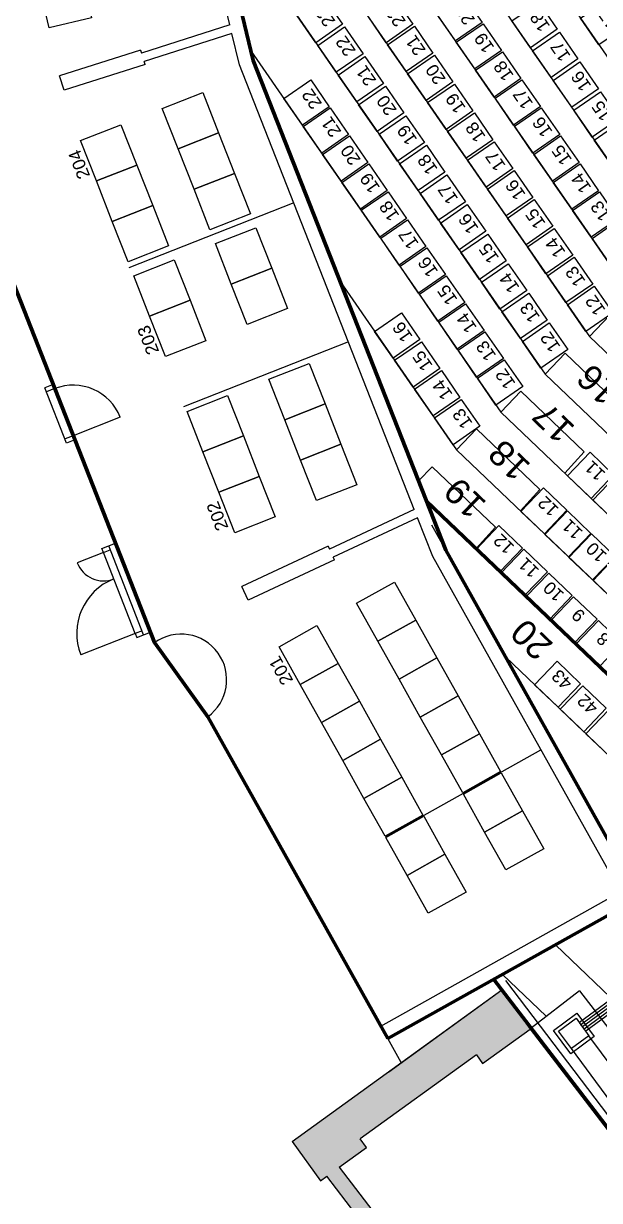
# Model space of a CAD drawing. Header units: millimetres. Extents: x -76108 to 202332, y 27411 to 140378.
# Drawn here: x 68061 to 76018, y 51655 to 67913 of the extents above; entities that cross this region are included whole.
import ezdxf
from ezdxf.enums import TextEntityAlignment as Align

# ---------------------------------------------------------------- set-up
doc = ezdxf.new("R2010")
doc.units = ezdxf.units.MM
doc.header["$LTSCALE"] = 100
for name, color, linetype in [('_insida yttervägg arena', 6, 'CONTINUOUS'), ('A-3312-EA-', 7, 'CONTINUOUS'), ('A-3312-FYLL', 7, 'CONTINUOUS'), ('LINFACKVERK', 84, 'CONTINUOUS'), ('LOGER_PLAN2_NUMMER', 7, 'CONTINUOUS'), ('LOGER_PLAN2_STOLAR', 1, 'CONTINUOUS'), ('LOGER_PLAN_2', 21, 'CONTINUOUS'), ('LOGER_PLAN_3', 21, 'CONTINUOUS'), ('T-RADER', 252, 'CONTINUOUS'), ('T-RADNUMMER', 4, 'CONTINUOUS'), ('T-STOLAR', 1, 'CONTINUOUS'), ('T-STOLNUMMER', 7, 'CONTINUOUS'), ('U-RADER', 252, 'CONTINUOUS'), ('U-RADNUMMER', 4, 'CONTINUOUS'), ('U-STOLAR', 1, 'CONTINUOUS'), ('U-STOLNUMMER', 7, 'CONTINUOUS'), ('U-TRAPPA', 254, 'CONTINUOUS')]:
    doc.layers.add(name, color=color, linetype=linetype)
doc.layers.add('SEKTIONER', color=4, linetype='CONTINUOUS', lineweight=70)
doc.styles.add('ARIAL', font='arial.ttf')

msp = doc.modelspace()

# ---------------------------------------------------------------- hatches: boundary and pattern name
at = {"layer": 'A-3312-FYLL'}
msp.add_hatch(color=256, dxfattribs=at).paths.add_polyline_path([(74315.4, 53668.3), (74402.9, 53548.3), (75072.6, 54037.1), (74669.7, 54562.2), (71772, 52469.9), (72165.2, 51930.7), (72249.2, 51990), (74430.1, 49147.6), (74351.1, 49081.8), (74770.2, 48562.6), (77541.2, 50819.8), (77138.3, 51345), (76492.8, 50824.6), (76586, 50709), (75047.7, 49468.8), (74954.5, 49584.4), (74592.8, 49283.1), (72422.1, 52112), (72806.8, 52383.5), (72719.2, 52503.4)])

# ---------------------------------------------------------------- linework, layer by layer
at = {"layer": '_insida yttervägg arena', "color": 9}
msp.add_lwpolyline([(150671.1, 40929), (144056.7, 36878.6), (136929.8, 33665.5), (129865.1, 31612.2), (122518.9, 30346.5), (115144.6, 30318.3), (107811.1, 31440.5), (100661.9, 33578.2), (93878.7, 36728.5), (87039.2, 40891.4), (80555.4, 45962.8), (76530.5, 49816.3), (77656.4, 50828.9), (74725.7, 54695.4)], dxfattribs=at)
at = {"layer": 'A-3312-EA-'}
for p, q in [((71772, 52469.9), (74669.7, 54562.2)), ((74669.7, 54562.2), (75061, 54020.2)), ((74404.5, 53546.2), (75061, 54020.2)), ((75061, 54020.2), (77119, 51338.1)), ((74317.6, 53666.5), (72713.1, 52508)), ((74317.6, 53666.5), (74404.5, 53546.2)), ((71772, 52469.9), (72163.4, 51927.9)), ((72420.8, 52113.8), (72800, 52387.6)), ((72800, 52387.6), (72713.1, 52508)), ((72420.8, 52113.8), (74594.1, 49281.3)), ((72163.4, 51927.9), (72250.4, 51990.8)), ((74431.2, 49148.6), (72250.4, 51990.8))]:
    msp.add_line(p, q, dxfattribs=at)
at = {"layer": 'LINFACKVERK'}
for p, q in [((160195.4, 116222.7), (75740.7, 54110.9)), ((160217.4, 116192.8), (75762.7, 54081)), ((160239.4, 116162.9), (75784.6, 54051.1)), ((160261.4, 116133), (75806.6, 54021.2)), ((160283.4, 116103.1), (75828.6, 53991.3)), ((75828.6, 53991.3), (75740.7, 54110.9)), ((77176.9, 52157.9), (75873.5, 53930.2)), ((76935.3, 51980.2), (75631.8, 53752.5))]:
    msp.add_line(p, q, dxfattribs=at)
for points in [[(75384.2, 54004.8), (75706.4, 54241.8), (75943.4, 53919.6), (75621.2, 53682.6)], [(75454.1, 53994.2), (75695.8, 54171.9), (75873.5, 53930.2), (75631.8, 53752.5)]]:
    msp.add_lwpolyline(points, close=True, dxfattribs=at)
for p in [(75762.7, 54081), (75784.6, 54051.1), (75806.6, 54021.2)]:
    msp.add_point(p, dxfattribs=at)
at = {"layer": 'LOGER_PLAN2_STOLAR'}
for points in [[(68276.8, 68436.5), (68860.1, 68577), (69000.6, 67993.7), (68417.3, 67853.2)], [(69978.2, 66740.1), (70536.5, 66959.7), (70756.1, 66401.3), (70197.7, 66181.7)], [(68849, 66296.1), (69407.4, 66515.7), (69627, 65957.3), (69068.6, 65737.7)], [(70197.7, 66181.7), (70756.1, 66401.3), (70975.7, 65842.9), (70417.3, 65623.4)], [(69068.6, 65737.7), (69627, 65957.3), (69846.5, 65398.9), (69288.1, 65179.4)], [(70417.3, 65623.4), (70975.7, 65842.9), (71195.2, 65284.5), (70636.8, 65065)], [(69288.1, 65179.4), (69846.5, 65398.9), (70066.1, 64840.5), (69507.7, 64621)], [(70712.6, 64872.3), (71271, 65091.9), (71490.5, 64533.5), (70932.2, 64314)], [(69583.4, 64428.4), (70141.8, 64647.9), (70361.4, 64089.5), (69803, 63870)], [(70932.2, 64314), (71490.5, 64533.5), (71710.1, 63975.1), (71151.7, 63755.6)], [(69803, 63870), (70361.4, 64089.5), (70581, 63531.1), (70022.6, 63311.6)], [(71449.7, 62997.9), (72008, 63217.4), (72227.6, 62659.1), (71669.2, 62439.5)], [(70320.5, 62553.9), (70878.9, 62773.4), (71098.5, 62215.1), (70540.1, 61995.5)], [(71669.2, 62439.5), (72227.6, 62659.1), (72447.2, 62100.7), (71888.8, 61881.1)], [(70540.1, 61995.5), (71098.5, 62215.1), (71318, 61656.7), (70759.6, 61437.1)], [(71888.8, 61881.1), (72447.2, 62100.7), (72666.7, 61542.3), (72108.3, 61322.7)], [(70759.6, 61437.1), (71318, 61656.7), (71537.6, 61098.3), (70979.2, 60878.7)], [(72663.5, 59903.8), (73187.1, 60196.8), (73480.1, 59673.2), (72956.5, 59380.2)], [(72956.5, 59380.2), (73480.1, 59673.2), (73773.1, 59149.6), (73249.5, 58856.6)], [(71591.8, 59304.1), (72115.4, 59597.1), (72408.4, 59073.5), (71884.7, 58780.5)], [(71884.7, 58780.5), (72408.4, 59073.5), (72701.3, 58549.9), (72177.7, 58256.9)], [(73249.5, 58856.6), (73773.1, 59149.6), (74066.1, 58625.9), (73542.5, 58333)], [(72177.7, 58256.9), (72701.3, 58549.9), (72994.3, 58026.3), (72470.7, 57733.3)], [(73542.5, 58333), (74066.1, 58625.9), (74359, 58102.3), (73835.4, 57809.4)], [(73835.4, 57809.4), (74359, 58102.3), (74652, 57578.7), (74128.4, 57285.8)], [(72470.7, 57733.3), (72994.3, 58026.3), (73287.3, 57502.7), (72763.7, 57209.7)], [(74138.2, 57268.3), (74661.8, 57561.3), (74954.7, 57037.7), (74431.1, 56744.7)], [(72763.7, 57209.7), (73287.3, 57502.7), (73580.2, 56979), (73056.6, 56686.1)], [(73066.4, 56668.6), (73590, 56961.6), (73883, 56438), (73359.4, 56145)], [(74431.1, 56744.7), (74954.7, 57037.7), (75247.7, 56514), (74724.1, 56221.1)], [(73359.4, 56145), (73883, 56438), (74175.9, 55914.4), (73652.3, 55621.4)]]:
    msp.add_lwpolyline(points, close=True, dxfattribs=at)
at = {"layer": 'LOGER_PLAN_2'}
for p, q in [((71234.8, 67404), (69612.8, 74138)), ((70911.3, 67892.8), (69417, 74096.9)), ((70911.3, 67892.8), (69690.3, 67504)), ((70939.5, 67775.8), (69726.7, 67389.7)), ((71043.6, 67343.7), (70939.5, 67775.8)), ((69676.6, 67546.9), (68559, 67191.2)), ((69676.6, 67546.9), (69690.3, 67504)), ((69740.3, 67346.8), (68622.7, 66991.1)), ((69740.3, 67346.8), (69726.7, 67389.7)), ((73459.9, 61198.6), (71043.6, 67343.7)), ((73895.1, 60638.4), (71234.8, 67404)), ((68622.7, 66991.1), (68559, 67191.2)), ((69870.5, 59360.4), (67446.6, 65524.6)), ((71794.1, 65435.1), (69514, 64538.5)), ((72549.4, 63514.1), (70269.4, 62617.5)), ((68468.9, 62924.9), (68357.2, 62881)), ((68657.3, 62117.9), (68357.2, 62881)), ((68490.8, 62869.1), (68379.1, 62825.2)), ((69398.4, 62473.8), (68747, 62217.6)), ((68747, 62217.6), (68635.3, 62173.7)), ((68768.9, 62161.8), (68657.3, 62117.9)), ((73459.9, 61198.6), (72287, 60652)), ((73503.9, 61086.7), (72337.7, 60543.3)), ((73713.9, 60552.6), (73503.9, 61086.7)), ((69144.6, 60659.8), (69330.7, 60733)), ((69166.6, 60604), (69144.6, 60659.8)), ((69720.7, 59468), (69237.7, 60696.4)), ((72268, 60692.8), (71075.3, 60137)), ((72268, 60692.8), (72287, 60652)), ((69166.6, 60604), (68803.6, 60461.3)), ((69166.6, 60604), (69259.6, 60640.6)), ((69605.7, 59487.2), (69166.6, 60604)), ((72356.7, 60502.5), (71164, 59946.6)), ((72356.7, 60502.5), (72337.7, 60543.3)), ((76307.4, 55917.5), (73713.9, 60552.6)), ((76579.6, 55840.6), (73895.1, 60638.4)), ((71164, 59946.6), (71075.3, 60137)), ((69698.8, 59523.8), (69605.7, 59487.2)), ((69627.6, 59431.4), (69813.8, 59504.6)), ((69605.7, 59487.2), (68851.9, 59190.8)), ((69605.7, 59487.2), (69627.6, 59431.4)), ((72996.1, 54064.8), (70605.7, 58337.1)), ((72996.1, 54064.8), (76307.4, 55917.5)), ((76579.6, 55840.6), (73093.8, 53890.2)), ((73279.5, 53558.4), (73093.8, 53890.2))]:
    msp.add_line(p, q, dxfattribs=at)
for centre, radius, start, end in [((68747, 62217.6), 700, 21.46526, 111.46526), ((69166.6, 60604), 390, 201.46526, 291.46526), ((69605.7, 59487.2), 810, 111.46526, 201.46526), ((70237.9, 58848.6), 630, 305.71499, 125.67654)]:
    msp.add_arc(centre, radius, start, end, dxfattribs=at)
at = {"layer": 'LOGER_PLAN_3'}
msp.add_line((73061.5, 56677.3), (75209.7, 57879.3), dxfattribs=at)
at = {"layer": 'SEKTIONER'}
for p, q in [((78453.2, 56702.5), (73629.8, 61313)), ((76579.6, 55840.6), (73093.8, 53890.2)), ((77541.2, 50819.8), (74557, 54709))]:
    msp.add_line(p, q, dxfattribs=at)
for points in [[(76579.6, 55840.6), (73895.1, 60638.4), (71234.8, 67404), (69612.8, 74138), (68729.4, 80878.6), (68729.4, 84100)], [(73093.8, 53890.2), (70605.7, 58337.1), (69870.5, 59360.4), (67446.6, 65524.6)]]:
    msp.add_lwpolyline(points, dxfattribs=at)
at = {"layer": 'T-RADER'}
for p, q in [((74719.8, 59164.5), (77959.4, 56067.8)), ((74557, 54709), (76579.6, 55840.6)), ((75409, 55185.7), (76478.1, 54163.8)), ((77541.2, 50819.8), (74557, 54709)), ((74678.7, 54777), (75283.5, 54198.9)), ((73106.1, 53433.2), (74669.7, 54562.2)), ((75744.2, 54552.4), (75072.6, 54037.1)), ((75744.2, 54552.4), (77809.9, 51860.3))]:
    msp.add_line(p, q, dxfattribs=at)
at = {"layer": 'T-STOLAR'}
for points in [[(75432.7, 59104.2), (75758, 58793.3), (75447, 58468), (75121.7, 58778.9)], [(75786.9, 58765.6), (76112.2, 58454.7), (75801.2, 58129.4), (75475.9, 58440.3)], [(76141.1, 58427.1), (76466.4, 58116.1), (76155.5, 57790.8), (75830.2, 58101.8)]]:
    msp.add_lwpolyline(points, close=True, dxfattribs=at)
at = {"layer": 'U-RADER'}
for p, q in [((69612.8, 74138), (71234.8, 67404)), ((74333.9, 70042.3), (77713.3, 65156.6)), ((73630.1, 69653.6), (77101.7, 64634.5)), ((72926.3, 69264.8), (76490, 64112.5)), ((72222.5, 68876.1), (75878.4, 63590.4)), ((71518.6, 68487.3), (75266.8, 63068.4)), ((71202.5, 67538), (74655.1, 62546.3)), ((71234.8, 67404), (73519.5, 61593.7)), ((72436.7, 64347.3), (74043.5, 62024.3)), ((75878.4, 63590.4), (80428.4, 59241.3)), ((75266.8, 63068.4), (79934.6, 58606.6)), ((74655.1, 62546.3), (79440.8, 57971.9)), ((74043.5, 62024.3), (78947, 57337.2)), ((73629.8, 61313), (78453.2, 56702.5)), ((76579.6, 55840.6), (73702.4, 60982.8))]:
    msp.add_line(p, q, dxfattribs=at)
at = {"layer": 'U-STOLAR'}
for points in [[(74142, 68298.3), (74397.9, 67928.2), (74027.8, 67672.2), (73771.9, 68042.3)], [(72213.2, 68274.2), (72469.2, 67904.1), (72099.1, 67648.1), (71843.1, 68018.2)], [(73186.1, 68273.9), (73442.1, 67903.8), (73072, 67647.8), (72816, 68017.9)], [(75179.7, 68204.3), (75435.7, 67834.2), (75065.6, 67578.2), (74809.6, 67948.3)], [(76125.1, 68243.7), (76381.1, 67873.6), (76011, 67617.7), (75755, 67987.8)], [(72495.9, 67865.4), (72751.9, 67495.3), (72381.8, 67239.3), (72125.8, 67609.4)], [(73462, 67875), (73718, 67504.9), (73347.9, 67248.9), (73091.9, 67619)], [(74409.9, 67910.9), (74665.9, 67540.8), (74295.8, 67284.9), (74039.8, 67655)], [(75464.1, 67793.1), (75720.1, 67423), (75350, 67167), (75094, 67537.1)], [(73737.9, 67476.1), (73993.9, 67106), (73623.8, 66850.1), (73367.8, 67220.2)], [(74677.8, 67523.6), (74933.8, 67153.5), (74563.7, 66897.5), (74307.7, 67267.6)], [(72778.7, 67456.7), (73034.6, 67086.6), (72664.6, 66830.6), (72408.6, 67200.7)], [(75748.6, 67381.9), (76004.5, 67011.8), (75634.4, 66755.8), (75378.5, 67125.9)], [(72028.8, 67134.5), (72284.7, 66764.4), (71914.6, 66508.4), (71658.7, 66878.5)], [(73061.4, 67047.9), (73317.4, 66677.8), (72947.3, 66421.8), (72691.3, 66791.9)], [(74013.8, 67077.3), (74269.8, 66707.2), (73899.7, 66451.2), (73643.7, 66821.3)], [(74945.7, 67136.2), (75201.7, 66766.1), (74831.6, 66510.1), (74575.6, 66880.2)], [(76033, 66970.6), (76289, 66600.5), (75918.9, 66344.6), (75662.9, 66714.6)], [(72296.1, 66748), (72552.1, 66377.9), (72182, 66121.9), (71926, 66492)], [(74289.7, 66678.4), (74545.7, 66308.3), (74175.6, 66052.3), (73919.6, 66422.4)], [(75213.7, 66748.8), (75469.7, 66378.7), (75099.6, 66122.8), (74843.6, 66492.9)], [(73344.1, 66639.2), (73600.1, 66269.1), (73230, 66013.1), (72974, 66383.2)], [(76317.4, 66559.4), (76573.4, 66189.3), (76203.3, 65933.3), (75947.3, 66303.4)], [(72563.5, 66361.4), (72819.5, 65991.3), (72449.4, 65735.4), (72193.4, 66105.5)], [(75481.6, 66361.5), (75737.6, 65991.4), (75367.5, 65735.4), (75111.5, 66105.5)], [(73626.8, 66230.4), (73882.8, 65860.3), (73512.7, 65604.3), (73256.7, 65974.4)], [(74565.6, 66279.5), (74821.6, 65909.4), (74451.5, 65653.4), (74195.5, 66023.5)], [(72830.8, 65974.9), (73086.8, 65604.8), (72716.7, 65348.8), (72460.7, 65718.9)], [(74841.5, 65880.6), (75097.5, 65510.5), (74727.4, 65254.5), (74471.4, 65624.6)], [(75749.5, 65974.1), (76005.5, 65604), (75635.4, 65348), (75379.4, 65718.1)], [(73909.5, 65821.7), (74165.5, 65451.6), (73795.4, 65195.6), (73539.4, 65565.7)], [(73098.2, 65588.3), (73354.2, 65218.2), (72984.1, 64962.3), (72728.1, 65332.4)], [(76017.5, 65586.7), (76273.5, 65216.6), (75903.4, 64960.6), (75647.4, 65330.7)], [(74192.3, 65412.9), (74448.3, 65042.8), (74078.2, 64786.8), (73822.2, 65156.9)], [(75117.4, 65481.7), (75373.4, 65111.6), (75003.3, 64855.6), (74747.3, 65225.7)], [(73365.6, 65201.8), (73621.5, 64831.7), (73251.5, 64575.7), (72995.5, 64945.8)], [(76285.4, 65199.4), (76541.4, 64829.3), (76171.3, 64573.3), (75915.3, 64943.4)], [(75393.3, 65082.8), (75649.3, 64712.7), (75279.2, 64456.8), (75023.2, 64826.9)], [(74475, 65004.1), (74731, 64634.1), (74360.9, 64378.1), (74104.9, 64748.2)], [(73632.9, 64815.3), (73888.9, 64445.2), (73518.8, 64189.2), (73262.8, 64559.3)], [(74757.7, 64595.4), (75013.7, 64225.3), (74643.6, 63969.3), (74387.6, 64339.4)], [(75669.2, 64684), (75925.2, 64313.9), (75555.1, 64057.9), (75299.1, 64428)], [(73900.3, 64428.7), (74156.3, 64058.6), (73786.2, 63802.6), (73530.2, 64172.7)], [(75945.1, 64285.1), (76201, 63915), (75831, 63659), (75575, 64029.1)], [(75040.4, 64186.6), (75296.4, 63816.5), (74926.3, 63560.6), (74670.3, 63930.7)], [(73281.8, 63916.6), (73537.8, 63546.5), (73167.7, 63290.5), (72911.7, 63660.6)], [(74167.6, 64042.2), (74423.6, 63672.1), (74053.5, 63416.1), (73797.6, 63786.2)], [(75323.1, 63777.9), (75579.1, 63407.8), (75209, 63151.8), (74953.1, 63521.9)], [(74435, 63655.6), (74691, 63285.5), (74320.9, 63029.5), (74064.9, 63399.6)], [(73557.7, 63517.7), (73813.7, 63147.6), (73443.6, 62891.6), (73187.6, 63261.7)], [(74702.4, 63269.1), (74958.4, 62899), (74588.3, 62643), (74332.3, 63013.1)], [(73833.6, 63118.8), (74089.6, 62748.7), (73719.5, 62492.7), (73463.5, 62862.8)], [(74109.5, 62719.9), (74365.5, 62349.8), (73995.4, 62093.9), (73739.4, 62464)], [(75887.5, 61989.5), (76212.8, 61678.5), (75901.9, 61353.2), (75576.6, 61664.2)], [(76238.1, 61654.3), (76563.4, 61343.4), (76252.5, 61018.1), (75927.2, 61329)], [(75243.1, 61499.1), (75568.4, 61188.2), (75257.5, 60862.9), (74932.2, 61173.8)], [(75575.7, 61181.3), (75901, 60870.4), (75590, 60545.1), (75264.7, 60856)], [(74629.8, 60978.6), (74955.1, 60667.7), (74644.2, 60342.4), (74318.9, 60653.3)], [(75908.2, 60863.4), (76233.5, 60552.5), (75922.6, 60227.2), (75597.3, 60538.1)], [(74973.2, 60650.4), (75298.5, 60339.5), (74987.6, 60014.2), (74662.3, 60325.1)], [(76240.7, 60545.6), (76566, 60234.7), (76255.1, 59909.4), (75929.8, 60220.3)], [(75316.6, 60322.2), (75641.9, 60011.2), (75330.9, 59686), (75005.6, 59996.9)], [(75659.9, 59994), (75985.2, 59683), (75674.3, 59357.7), (75349, 59668.7)], [(76003.3, 59665.8), (76328.6, 59354.8), (76017.7, 59029.5), (75692.4, 59340.5)]]:
    msp.add_lwpolyline(points, close=True, dxfattribs=at)
at = {"layer": 'U-TRAPPA'}
for points in [[(76760.9, 62746.9), (77029.1, 63041.8), (76155.1, 63879.2), (75878.4, 63590.4)], [(76149.2, 62224.8), (76417.5, 62519.8), (75543.5, 63357.2), (75266.8, 63068.4)], [(75537.6, 61702.8), (75805.8, 61997.7), (74931.9, 62835.1), (74655.1, 62546.3)], [(74926, 61180.7), (75194.2, 61475.7), (74320.2, 62313.1), (74043.5, 62024.3)], [(74314.3, 60658.7), (74582.6, 60953.6), (73708.6, 61791), (73519.5, 61593.7)]]:
    msp.add_lwpolyline(points, dxfattribs=at)

# ---------------------------------------------------------------- texts
at = {"layer": 'LOGER_PLAN2_NUMMER', "style": 'ARIAL'}
for s, rotation, p in [('204', 111.46526, (68958.8, 66016.9)), ('203', 111.46526, (69912.8, 63590.8)), ('202', 111.46526, (70869.4, 61157.9)), ('201', 119.22793, (71738.3, 59042.3))]:
    msp.add_text(s, height=175, rotation=rotation, dxfattribs=at).set_placement(p, align=Align.BOTTOM_CENTER)
at = {"layer": 'T-RADNUMMER', "style": 'ARIAL'}
msp.add_text('20', height=350, rotation=136.2142, dxfattribs=at).set_placement((75394.3, 59339.8))
at = {"layer": 'T-STOLNUMMER', "style": 'ARIAL'}
for s, p in [('43', (75595.3, 58948.8)), ('42', (75949.5, 58610.2))]:
    msp.add_text(s, height=175, rotation=136.29301, dxfattribs=at).set_placement(p, align=Align.BOTTOM_CENTER)
at = {"layer": 'U-RADNUMMER', "style": 'ARIAL'}
for s, p in [('16', (76308.5, 62857.7)), ('17', (75696.9, 62335.7)), ('18', (75085.2, 61813.6)), ('19', (74473.6, 61291.6))]:
    msp.add_text(s, height=350, rotation=136.2142, dxfattribs=at).set_placement(p)
at = {"layer": 'U-STOLNUMMER', "style": 'ARIAL'}
for s, rotation, p in [('23', 124.67036, (72342.3, 68087.6)), ('22', 124.67036, (73315.2, 68087.4)), ('20', 124.67036, (74271, 68111.8)), ('18', 124.67036, (75308.7, 68017.7)), ('17', 124.67036, (76253.1, 68058.7)), ('22', 124.67036, (72625, 67678.9)), ('21', 124.67036, (73591, 67688.5)), ('19', 124.67036, (74538.9, 67724.4)), ('17', 124.67036, (75593.2, 67606.5)), ('21', 124.67036, (72907.7, 67270.1)), ('20', 124.67036, (73866.9, 67289.6)), ('18', 124.67036, (74806.8, 67337)), ('16', 124.67036, (75877.6, 67195.3)), ('22', 124.67036, (72157.8, 66948)), ('20', 124.67036, (73190.4, 66861.4)), ('19', 124.67036, (74142.8, 66890.7)), ('17', 124.67036, (75074.8, 66949.7)), ('15', 124.67036, (76162, 66784.1)), ('21', 124.67036, (72425.1, 66561.4)), ('19', 124.67036, (73473.1, 66452.6)), ('18', 124.67036, (74418.7, 66491.8)), ('16', 124.67036, (75342.7, 66562.3)), ('20', 124.67036, (72692.5, 66174.9)), ('15', 124.67036, (75610.6, 66174.9)), ('18', 124.67036, (73755.9, 66043.9)), ('17', 124.67036, (74694.6, 66092.9)), ('19', 124.67036, (72959.9, 65788.3)), ('16', 124.67036, (74970.5, 65694.1)), ('14', 124.67036, (75878.6, 65787.6)), ('17', 124.67036, (74038.6, 65635.1)), ('18', 124.67036, (73227.2, 65401.8)), ('13', 124.67036, (76146.5, 65400.2)), ('16', 124.67036, (74321.3, 65226.4)), ('15', 124.67036, (75246.4, 65295.2)), ('17', 124.67036, (73494.6, 65015.2)), ('15', 124.67036, (74604, 64817.6)), ('14', 124.67036, (75522.3, 64896.3)), ('16', 124.67036, (73762, 64628.7)), ('13', 124.67036, (75798.2, 64497.4)), ('14', 124.67036, (74886.7, 64408.8)), ('15', 124.67036, (74029.3, 64242.2)), ('13', 124.67036, (75169.5, 64000.1)), ('12', 124.67036, (76074.1, 64098.5)), ('14', 124.67036, (74296.7, 63855.6)), ('16', 124.67036, (73410.8, 63730)), ('12', 124.67036, (75452.2, 63591.3)), ('13', 124.67036, (74564, 63469.1)), ('15', 124.67036, (73686.7, 63331.2)), ('12', 124.67036, (74831.4, 63082.5)), ('14', 124.67036, (73962.6, 62932.3)), ('13', 124.67036, (74238.5, 62533.4)), ('11', 136.29301, (76050.2, 61834)), ('12', 136.29301, (75405.8, 61343.7)), ('11', 136.29301, (75738.3, 61025.8)), ('12', 136.29301, (74792.5, 60823.1)), ('10', 136.29301, (76070.8, 60708)), ('11', 136.29301, (75135.9, 60494.9)), ('10', 136.29301, (75479.2, 60166.7)), ('9', 136.29301, (75822.6, 59838.5)), ('8', 136.29301, (76166, 59510.3))]:
    msp.add_text(s, height=175, rotation=rotation, dxfattribs=at).set_placement(p, align=Align.BOTTOM_CENTER)

doc.saveas('drawing.dxf')
